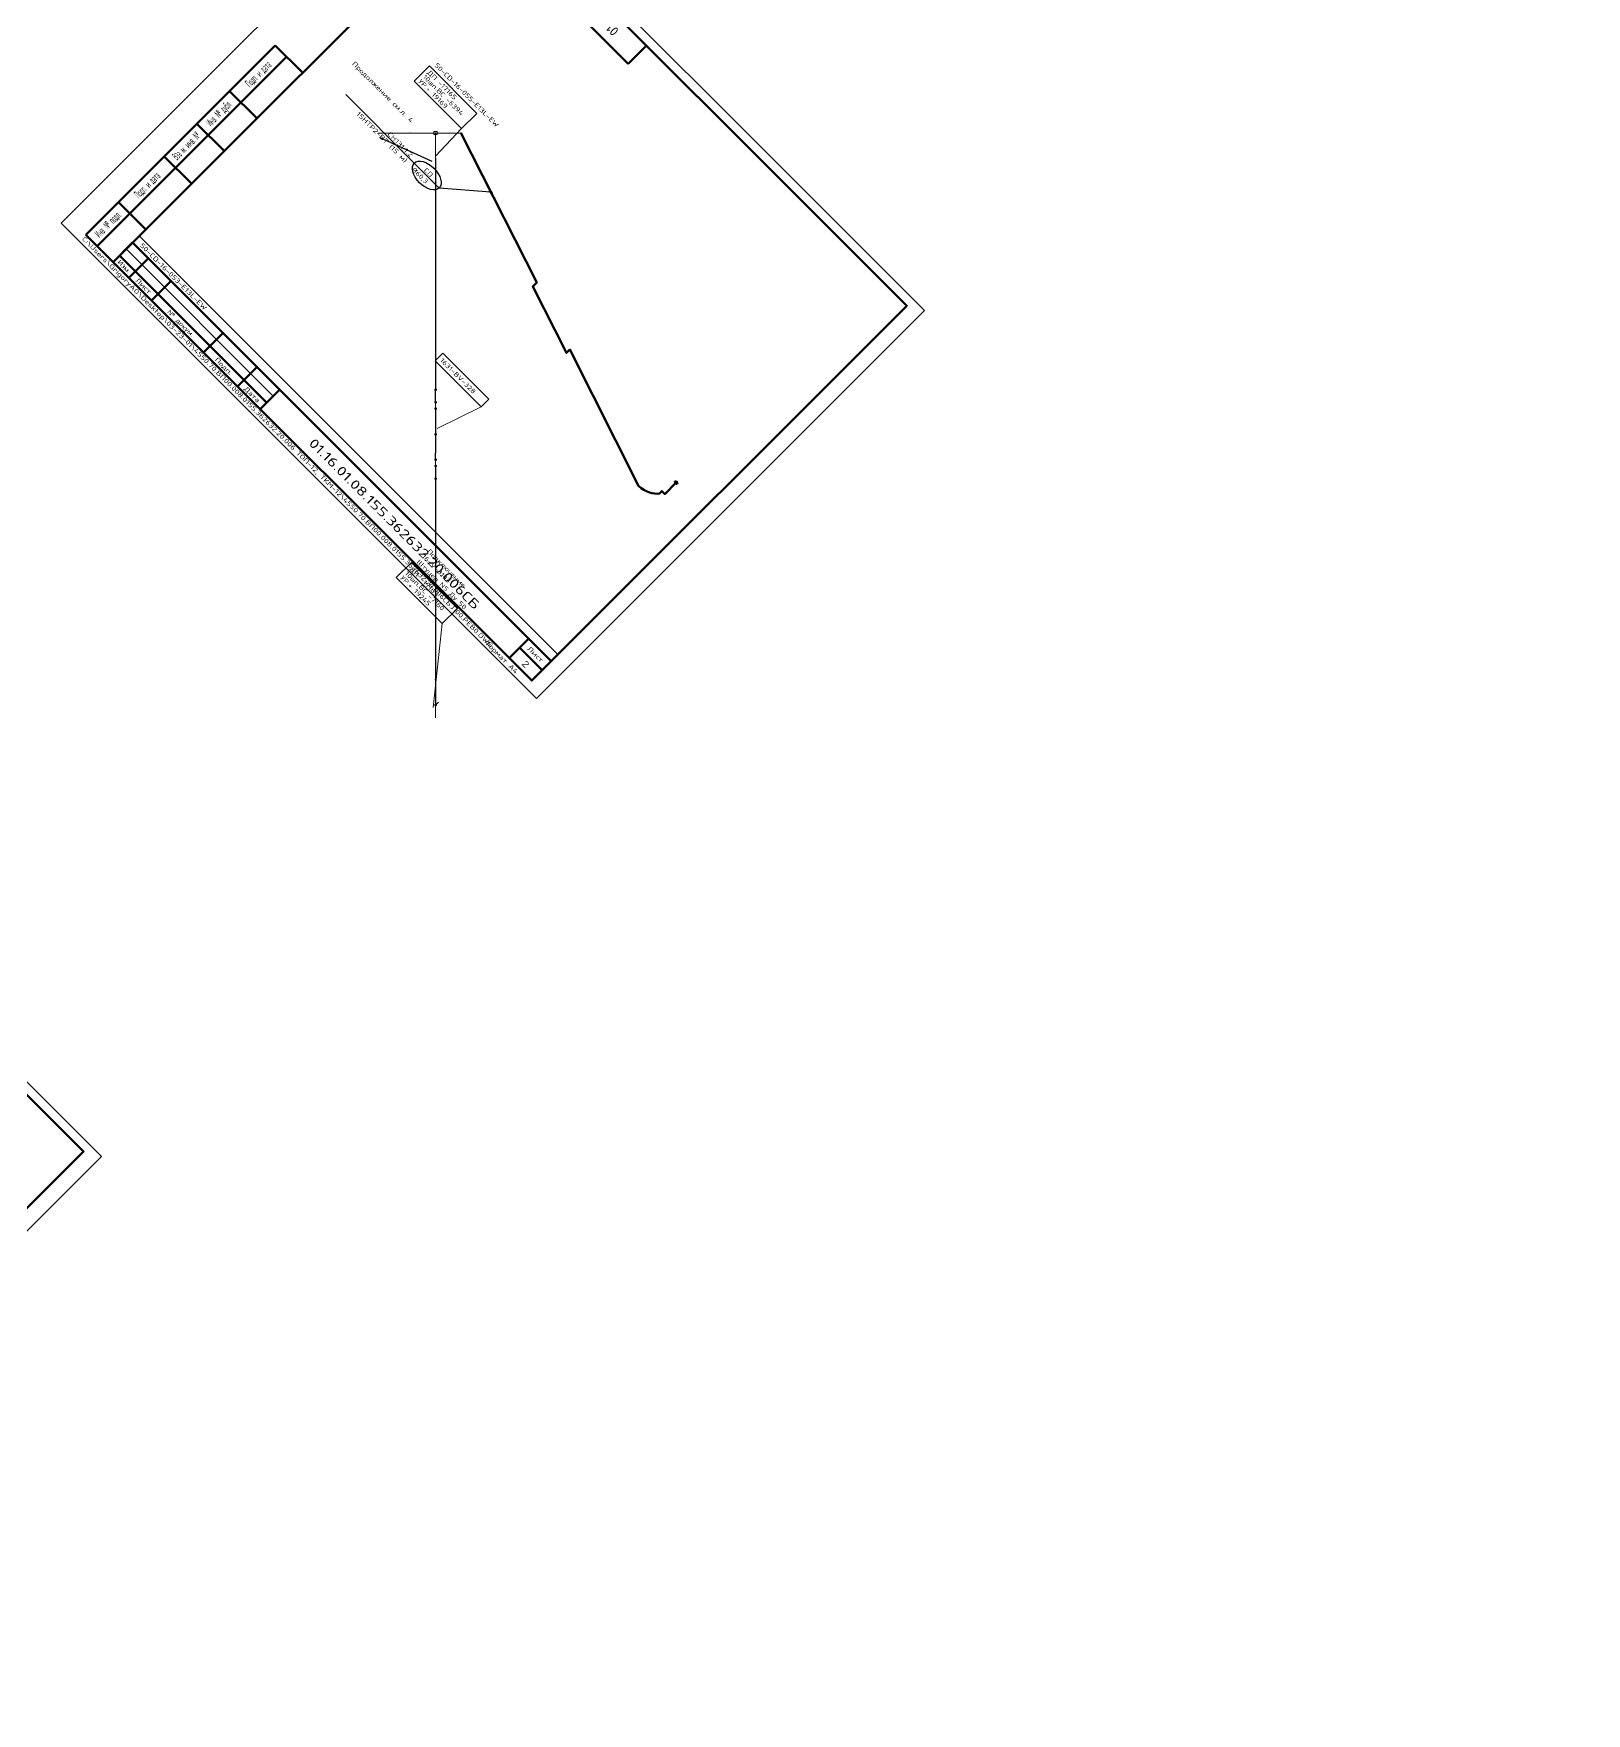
# Model space of a CAD drawing. Header units: millimetres. Extents: x -1501 to 8157, y -8271 to 1386.
# Drawn here: x -335 to 151, y -126 to 399 of the extents above; entities that cross this region are included whole.
import ezdxf
from ezdxf import colors
from ezdxf.entities.mleader import LeaderData, LeaderLine
from ezdxf.enums import TextEntityAlignment as Align
from ezdxf.math import Vec2, Vec3

# ---------------------------------------------------------------- set-up
doc = ezdxf.new("R2010")
doc.units = ezdxf.units.MM
doc.header["$MEASUREMENT"] = 0
doc.linetypes.add('DGN Style 7', pattern=[24.235178957166532, 10.90583053072494, -4.847035791433306, 3.635276843574979, -4.847035791433306])
for name, color, linetype, lineweight in [('--TEXT--', 7, 'Continuous', 25), ('Level 1', 7, 'Continuous', 0), ('Level 1 (Construction)', 7, 'Continuous', 0), ('Level 63 (Construction)', 7, 'Continuous', 0), ('OFORMLENIE', 7, 'Continuous', 25), ('подложка', 253, 'Continuous', 13), ('СН', 1, 'Continuous', 50), ('Трубы (Construction)', 7, 'Continuous', 0)]:
    doc.layers.add(name, color=color, linetype=linetype, lineweight=lineweight)
doc.layers.add('непечат', color=2, linetype='Continuous', plot=False)
doc.layers.add('Построение', color=7, linetype='Continuous')
doc.styles.add('GOST 2.304', font='CS_Gost2304.shx')
doc.styles.add('GOST_2.304', font='CS_Gost2304.shx', dxfattribs={"height": 2.5})
doc.styles.add('GOST_2.304_07', font='CS_Gost2304.shx', dxfattribs={"width": 0.7})
doc.styles.add('GOST_2.304_09', font='CS_Gost2304.shx', dxfattribs={"width": 0.9})
doc.styles.add('Style-CS_Gost2304', font='CS_Gost2304.shx')
doc.styles.add('TNR_30', font='times.ttf', dxfattribs={"height": 3})

# ---------------------------------------------------------------- blocks, each defined once
blk = doc.blocks.new('WW_1')
at = {"layer": 'Level 1', "linetype": 'Continuous', "lineweight": 13}
h = blk.add_hatch(color=7, dxfattribs=at)
edge = h.paths.add_edge_path()
edge.add_arc((0, 0), 1, 0, 360)
at = {"layer": 'Level 1 (Construction)', "color": 1, "linetype": 'DGN Style 7', "lineweight": 70}
blk.add_point((0, 0), dxfattribs=at)
blk = doc.blocks.new('FLNWNF')
at = {"layer": 'Level 1', "color": 7, "linetype": 'Continuous', "lineweight": 13, "flags": 128}
blk.add_lwpolyline([(3, 2.999999999999972), (0, 0.9999999999999716), (0, -1), (3, -3)], dxfattribs=at)
at = {"layer": 'Level 1', "color": 7, "linetype": 'Continuous', "lineweight": 13}
blk.add_3dface([(4, 4), (3, 4), (3, -4.000000000000028), (4, -4.000000000000028)], dxfattribs=at)
at = {"layer": 'Level 1 (Construction)', "color": 1, "linetype": 'DGN Style 7', "lineweight": 70}
for p in [(0, 0), (4, 0)]:
    blk.add_point(p, dxfattribs=at)
at = {"layer": 'Level 63 (Construction)', "color": 6, "linetype": 'Continuous', "lineweight": 70}
blk.add_point((0, 0), dxfattribs=at)
blk = doc.blocks.new('PGKT')
at = {"layer": 'Level 1', "color": 7, "linetype": 'Continuous', "lineweight": 13}
blk.add_3dface([(0, 1.499999999985107), (2, 1.499999999985107), (2, -1.500000000014893), (0, -1.500000000014893)], dxfattribs=at)
at = {"layer": 'Level 1 (Construction)', "color": 1, "linetype": 'DGN Style 7', "lineweight": 70}
for p in [(0, 0), (2, 0)]:
    blk.add_point(p, dxfattribs=at)
blk = doc.blocks.new('OP_HND')
at = {"layer": 'Level 1', "color": 7, "linetype": 'Continuous', "lineweight": 13}
blk.add_line((0, -2.5), (0, 6), dxfattribs=at)
blk.add_point((-0.03700000000003456, -1.574000000000012), dxfattribs=at)
at = {"layer": 'Level 1', "color": 7, "linetype": 'Continuous', "lineweight": 13, "extrusion": (0, 0, -1)}
blk.add_solid([(2, 6.5), (-2, 6.5), (2, 6), (-2, 6)], dxfattribs=at)
at = {"layer": 'Level 63 (Construction)', "color": 6, "linetype": 'Continuous', "lineweight": 70}
blk.add_point((0, 0), dxfattribs=at)
blk = doc.blocks.new('BALFL')
at = {"layer": 'Level 1', "color": 7, "linetype": 'Continuous', "lineweight": 13}
for p, q in [((1, 3.999999999999972), (15, -4)), ((15, 3.999999999999972), (1, -4))]:
    blk.add_line(p, q, dxfattribs=at)
blk.add_circle((7.999999999999943, -2.842170943040401e-14), 2, dxfattribs=at)
for points in [[(0, 3.999999999999972), (1, 3.999999999999972), (1, -4), (0, -4)], [(15, 3.999999999999972), (16, 3.999999999999972), (16, -4), (15, -4)]]:
    blk.add_3dface(points, dxfattribs=at)
at = {"layer": 'Level 1 (Construction)', "color": 1, "linetype": 'DGN Style 7', "lineweight": 70}
for p in [(0, -2.842170943040401e-14), (16, -2.842170943040401e-14)]:
    blk.add_point(p, dxfattribs=at)
blk = doc.blocks.new('FLNWNF_1')
at = {"layer": 'Level 1', "color": 7, "linetype": 'Continuous', "lineweight": 13, "flags": 128}
blk.add_lwpolyline([(2.999999999999943, 2.999999999999972), (0, 0.9999999999999716), (0, -1), (2.999999999999943, -3)], dxfattribs=at)
at = {"layer": 'Level 1', "color": 7, "linetype": 'Continuous', "lineweight": 13}
blk.add_3dface([(4, 4), (2.999999999999943, 4), (2.999999999999943, -4.000000000000028), (4, -4.000000000000028)], dxfattribs=at)
at = {"layer": 'Level 1 (Construction)', "color": 1, "linetype": 'DGN Style 7', "lineweight": 70}
for p in [(0, 0), (4, 0)]:
    blk.add_point(p, dxfattribs=at)
at = {"layer": 'Level 63 (Construction)', "color": 6, "linetype": 'Continuous', "lineweight": 70}
blk.add_point((0, 0), dxfattribs=at)
blk = doc.blocks.new('WW_2')
at = {"layer": 'Level 1', "linetype": 'Continuous', "lineweight": 13}
h = blk.add_hatch(color=7, dxfattribs=at)
edge = h.paths.add_edge_path()
edge.add_arc((0, 0), 1, 0, 360)
at = {"layer": 'Level 1 (Construction)', "color": 1, "linetype": 'DGN Style 7', "lineweight": 70}
blk.add_point((0, 0), dxfattribs=at)
blk = doc.blocks.new('BOLT')
at = {"layer": 'Level 1', "color": 7, "linetype": 'Continuous', "lineweight": 13}
for p, q in [((-0.25, -0.25), (0.25, 0.25)), ((-0.25, 0.25), (0.25, -0.25))]:
    blk.add_line(p, q, dxfattribs=at)
at = {"layer": 'Level 1 (Construction)', "color": 1, "linetype": 'DGN Style 7', "lineweight": 70}
for p in [(0, 0.5), (0, 0)]:
    blk.add_point(p, dxfattribs=at)
blk = doc.blocks.new('TerminatorOpen_0.4')
at = {"color": 0, "linetype": 'ByBlock', "lineweight": -2}
for q in [(-1, 0.2), (-1, 0), (-1, -0.2)]:
    blk.add_line((0, 0), q, dxfattribs=at)
blk = doc.blocks.new('_DotSmall')
at = {"color": 0, "linetype": 'ByBlock', "const_width": 0.5}
blk.add_lwpolyline([(-0.0625, 0, 1), (0.0625, 0, 1)], format="xyb", close=True, dxfattribs=at)
blk = doc.blocks.new('*U13')
at = {"layer": 'СН'}
blk.add_hatch(color=256, dxfattribs=at).paths.add_polyline_path([(0.5, -1.734723475976807e-18, 1), (-0.5, 0, 1)])
blk.add_circle((0, 0), 0.5, dxfattribs=at)
blk = doc.blocks.new('*U23')
at = {"color": 0, "linetype": 'ByBlock', "lineweight": -2}
blk.add_lwpolyline([(210, 297), (5.341192897660566e-15, 297), (0, 0), (210, 0)], close=True, dxfattribs=at)
at = {"color": 0, "linetype": 'ByBlock', "lineweight": 50}
blk.add_lwpolyline([(20.00000000000004, 292), (205, 292), (205, 5), (20, 5)], close=True, dxfattribs=at)
at = {"color": 0, "linetype": 'ByBlock', "lineweight": -2, "style": 'GOST_2.304'}
blk.add_text('Формат А4', height=2.5, dxfattribs=at).set_placement((200, 2.5), align=Align.MIDDLE_RIGHT)
at = {"color": 0, "linetype": 'ByBlock', "lineweight": -2, "insert": (7.999999999999999, 2.5), "char_height": 2.5, "attachment_point": 4, "style": 'GOST_2.304'}
blk.add_mtext('C:\\\\Users\\\\GrigoryAO\\\\Desktop\\\\03-23-01\\\\4550.70.ВП00.008.0155.362632.20.006 ТОП-12, ТКМ-12\\\\4550.70.ВП00.008.0155.362632.20.006СБ.Л00.РЕВ0.DWG', dxfattribs=at)
at = {"color": 0, "linetype": 'ByBlock', "lineweight": -2, "style": 'TNR_30'}
blk.add_attdef('ВЕРХНИЙ_НОМЕР_ЛИСТА', text='', height=3, dxfattribs=at).set_placement((200, 287), align=Align.MIDDLE_CENTER)
blk = doc.blocks.new('ST_Left')
at = {"color": 0, "linetype": 'ByBlock', "lineweight": 50}
for p, q in [((8, 150), (8, 5)), ((20, 150), (8, 150)), ((13, 5), (13, 150)), ((8, 115), (20, 115)), ((8, 90), (20, 90)), ((20, 65), (8, 65)), ((20, 30), (8, 30)), ((8, 5), (20, 5))]:
    blk.add_line(p, q, dxfattribs=at)
at = {"color": 0, "linetype": 'ByBlock', "lineweight": -2, "style": 'GOST_2.304'}
for s, p in [('Подп. и дата', (10.5, 132.5)), ('Инв. № дубл.', (10.5, 102.5)), ('Вза м. инв. №', (10.5, 77.5)), ('Подп. и дата', (10.5, 47.5)), ('Инв. № подл.', (10.5, 17.5))]:
    blk.add_text(s, height=2.5, rotation=90, dxfattribs=at).set_placement(p, align=Align.MIDDLE_CENTER)
at = {"color": 0, "linetype": 'ByBlock', "lineweight": -2, "style": 'GOST_2.304', "flags": 8}
for tag, p in [('ДУБЛ_ДАТА', (16.5, 141.25)), ('НОМЕР_ДУБЛ', (16.5, 102.5)), ('ВЗАМ_ИНВ', (16.5, 77.5)), ('ИНВ_ДАТА', (16.5, 56.25)), ('ИНВ_НОМЕР', (16.5, 17.5))]:
    blk.add_attdef(tag, text='', height=2.5, rotation=90, dxfattribs=at).set_placement(p, align=Align.MIDDLE_CENTER)
blk = doc.blocks.new('ST_2a_dyn')
at = {"color": 0, "linetype": 'ByBlock', "lineweight": 50, "extrusion": (0, 1, 0)}
for p, q in [((-185, 15), (0, 15)), ((-10, 8), (0, 8)), ((-185, 5), (-120, 5)), ((-185, 0), (0, 0))]:
    blk.add_line(p, q, dxfattribs=at)
at = {"color": 0, "linetype": 'ByBlock', "lineweight": 50, "extrusion": (1, 0, 0)}
for p, q in [((-185, 0), (-185, 15)), ((-178, 15), (-178, 0)), ((-168, 15), (-168, 0)), ((-145, 15), (-145, 0)), ((-130, 15), (-130, 0)), ((-120, 0), (-120, 15)), ((-10, 0), (-10, 15))]:
    blk.add_line(p, q, dxfattribs=at)
at = {"color": 0, "linetype": 'ByBlock', "lineweight": 50}
blk.add_line((0, 15), (0, 0), dxfattribs=at)
at = {"color": 0, "linetype": 'ByBlock', "lineweight": -2, "extrusion": (0, 1, 0)}
blk.add_line((-185, 10), (-120, 10), dxfattribs=at)
at = {"color": 0, "linetype": 'ByBlock', "lineweight": -2, "style": 'GOST_2.304'}
for s, p in [('Лист', (-5, 11.5)), ('Лист', (-173, 2.5)), ('Подп.', (-137.5, 2.5)), ('Дата', (-125, 2.5))]:
    blk.add_text(s, height=2.5, dxfattribs=at).set_placement(p, align=Align.MIDDLE_CENTER)
at = {"color": 0, "linetype": 'ByBlock', "lineweight": -2, "width": 0.9}
for s, style, p in [('Изм.', 'GOST_2.304', (-181.5, 2.5)), ('№ докум.', 'GOST_2.304_09', (-156.5, 2.5))]:
    blk.add_text(s, height=2.5, dxfattribs=dict(at, style=style)).set_placement(p, align=Align.MIDDLE_CENTER)
at = {"color": 0, "linetype": 'ByBlock', "lineweight": -2}
for tag, height, style, flags, p in [('ИЗМ_2', 2.5, 'GOST_2.304', 12, (-181.5, 12.5)), ('ЛИСТ_2', 2.5, 'GOST_2.304', 12, (-173, 12.5)), ('N_ДОК_2', 2.5, 'GOST_2.304_09', 12, (-156.5, 12.5)), ('ИЗМ_1', 2.5, 'GOST_2.304', 12, (-181.5, 7.5)), ('ЛИСТ_1', 2.5, 'GOST_2.304', 12, (-173, 7.5)), ('N_ДОК_1', 2.5, 'GOST_2.304_09', 12, (-156.5, 7.5)), ('ШИФР', 5, 'GOST_2.304', 4, (-65, 7.5)), ('LIST', 3.5, 'GOST_2.304', 4, (-5, 4))]:
    blk.add_attdef(tag, text='', height=height, dxfattribs=dict(at, style=style, flags=flags)).set_placement(p, align=Align.MIDDLE_CENTER)
at = {"color": 0, "linetype": 'ByBlock', "lineweight": -2, "style": 'GOST_2.304_07', "width": 0.7, "flags": 12}
for tag, p in [('ДАТА_2', (-125, 12.5)), ('ДАТА_1', (-125, 7.5))]:
    blk.add_attdef(tag, text='', height=2.5, dxfattribs=at).set_placement(p, align=Align.MIDDLE_CENTER)
blk = doc.blocks.new('ST_Top')
at = {"color": 0, "linetype": 'ByBlock', "lineweight": 50}
blk.add_line((70, 0), (70, -14), dxfattribs=at)
at = {"color": 0, "linetype": 'ByBlock', "lineweight": 50, "extrusion": (0, 1, 0)}
blk.add_line((0, -14), (70, -14), dxfattribs=at)
at = {"color": 0, "linetype": 'ByBlock', "lineweight": -2, "style": 'GOST_2.304', "width": 0.7, "flags": 4}
blk.add_attdef('ШИФР', text='', height=5, rotation=180, dxfattribs=at).set_placement((35, -7), align=Align.MIDDLE_CENTER)
blk = doc.blocks.new('*U22')
at = {"color": 0, "linetype": 'ByBlock', "lineweight": -2}
blk.add_lwpolyline([(297, 420), (7.553202077499788e-15, 420), (0, 0), (297, 0)], close=True, dxfattribs=at)
at = {"color": 0, "linetype": 'ByBlock', "lineweight": 50}
blk.add_lwpolyline([(20.00000000000004, 415), (292, 415), (292, 5), (20, 5)], close=True, dxfattribs=at)
at = {"color": 0, "linetype": 'ByBlock', "lineweight": -2, "style": 'GOST_2.304'}
blk.add_text('Формат А3', height=2.5, dxfattribs=at).set_placement((287, 2.5), align=Align.MIDDLE_RIGHT)
at = {"color": 0, "linetype": 'ByBlock', "lineweight": -2, "insert": (7.999999999999999, 2.5), "char_height": 2.5, "attachment_point": 4, "style": 'GOST_2.304'}
blk.add_mtext('C:\\\\Users\\\\GrigoryAO\\\\Desktop\\\\03-23-01\\\\4550.70.ВП00.008.0155.362632.20.006 ТОП-12, ТКМ-12\\\\4550.70.ВП00.008.0155.362632.20.006СБ.Л00.РЕВ0.DWG', dxfattribs=at)
at = {"color": 0, "linetype": 'ByBlock', "lineweight": -2, "style": 'TNR_30'}
blk.add_attdef('ВЕРХНИЙ_НОМЕР_ЛИСТА', text='', height=3, dxfattribs=at).set_placement((287, 410), align=Align.MIDDLE_CENTER)

msp = doc.modelspace()

# ---------------------------------------------------------------- hatches: boundary and pattern name
at = {"layer": 'подложка', "extrusion": (-1, 0, 0)}
h = msp.add_hatch(color=252, dxfattribs=at)
edge = h.paths.add_edge_path()
edge.add_arc((-360.2037201563855, 178.1274657512172), 1, 180, 540)
at = {"layer": 'подложка', "extrusion": (1.17756934401283e-16, 1, 1.177569344012832e-16)}
h = msp.add_hatch(color=252, dxfattribs=at)
edge = h.paths.add_edge_path()
edge.add_arc((-517.0328025558164, 243.2780500297611), 0.9999999999999998, -6.361109362927034e-15, 360)
h = msp.add_hatch(color=252, dxfattribs=at)
edge = h.paths.add_edge_path()
edge.add_arc((-543.9003828749278, 243.2780500297612), 0.9999999999999998, -6.361109362927034e-15, 360)
h = msp.add_hatch(color=252, dxfattribs=at)
edge = h.paths.add_edge_path()
edge.add_arc((-558.2297590451204, 243.2780500297612), 0.9999999999999998, -6.361109362927034e-15, 360)
h = msp.add_hatch(color=252, dxfattribs=at)
edge = h.paths.add_edge_path()
edge.add_arc((-611.9649196833432, 243.2780500297612), 0.9999999999999998, -6.361109362927034e-15, 360)
h = msp.add_hatch(color=252, dxfattribs=at)
edge = h.paths.add_edge_path()
edge.add_arc((-626.2942958535359, 243.2780500297612), 0.9999999999999998, -6.361109362927034e-15, 360)
h = msp.add_hatch(color=252, dxfattribs=at)
edge = h.paths.add_edge_path()
edge.add_arc((-642.906828952962, 243.2780500297611), 0.9999999999999998, -6.361109362927034e-15, 360)
h = msp.add_hatch(color=252, dxfattribs=at)
edge = h.paths.add_edge_path()
edge.add_arc((-657.2362051231545, 243.2780500297612), 0.9999999999999998, -6.361109362927034e-15, 360)
at = {"layer": 'подложка', "extrusion": (-1.962615573354719e-16, -1, 3.925231146709421e-17)}
h = msp.add_hatch(color=252, dxfattribs=at)
edge = h.paths.add_edge_path()
edge.add_arc((931.8558835190729, 328.3371561856682), 0.9971793325282763, -6.361109362927034e-15, 360)
h = msp.add_hatch(color=252, dxfattribs=at)
edge = h.paths.add_edge_path()
edge.add_arc((2719.9460211951, 294.8429716170559), 1, -6.361109362927034e-15, 360)
h = msp.add_hatch(color=252, dxfattribs=at)
edge = h.paths.add_edge_path()
edge.add_arc((3139.87389631201, 313.4999430580981), 1, -6.361109362927034e-15, 360)
h = msp.add_hatch(color=252, dxfattribs=at)
edge = h.paths.add_edge_path()
edge.add_arc((3188.767471600333, 313.4999430580982), 1, -6.361109362927034e-15, 360)
h = msp.add_hatch(color=252, dxfattribs=at)
edge = h.paths.add_edge_path()
edge.add_arc((3123.96803165298, 313.4999430580981), 1, -6.361109362927034e-15, 360)
h = msp.add_hatch(color=252, dxfattribs=at)
edge = h.paths.add_edge_path()
edge.add_arc((7500.364496939875, 251.0328632361514), 1, -6.361109362927034e-15, 360)
at = {"layer": 'подложка', "extrusion": (0.5969586781586517, 0.8022719841619022, 9.714451465470125e-17)}
h = msp.add_hatch(color=252, dxfattribs=at)
edge = h.paths.add_edge_path()
edge.add_arc((-174.2526252632262, -387.6375038763485), 1, -4.770832022195275e-15, 360)
at = {"layer": 'подложка', "extrusion": (1, 3.925231146709418e-17, 1.177569344012832e-16)}
h = msp.add_hatch(color=252, dxfattribs=at)
edge = h.paths.add_edge_path()
edge.add_arc((-2850.739178733296, -221.5937483369373), 0.9999999999999997, -6.361109362927034e-15, 360)
at = {"layer": 'подложка', "extrusion": (-1.962615573354719e-16, -1, 3.925231146709421e-17)}
h = msp.add_hatch(color=252, dxfattribs=at)
edge = h.paths.add_edge_path()
edge.add_arc((2154.070533285561, -194.2601835012348), 1, -6.361109362927034e-15, 360)
h = msp.add_hatch(color=252, dxfattribs=at)
edge = h.paths.add_edge_path()
edge.add_arc((2167.29645175445, -194.2601835012347), 1, -6.361109362927034e-15, 360)
at = {"layer": 'подложка', "extrusion": (1, 3.925231146709418e-17, 1.177569344012832e-16)}
h = msp.add_hatch(color=252, dxfattribs=at)
edge = h.paths.add_edge_path()
edge.add_arc((-2735.232824105005, -221.5937483369373), 0.9999999999999997, -6.361109362927034e-15, 360)
at = {"layer": 'подложка', "extrusion": (-1.962615573354719e-16, -1, 3.925231146709421e-17)}
h = msp.add_hatch(color=252, dxfattribs=at)
edge = h.paths.add_edge_path()
edge.add_arc((2167.29645175445, -307.4569003690775), 1, -6.361109362927034e-15, 360)
at = {"layer": 'подложка', "extrusion": (1, 3.925231146709418e-17, 1.177569344012832e-16)}
h = msp.add_hatch(color=252, dxfattribs=at)
edge = h.paths.add_edge_path()
edge.add_arc((-3420.830870234875, -313.1480873450187), 0.9999999999999997, -6.361109362927034e-15, 360)
h = msp.add_hatch(color=252, dxfattribs=at)
edge = h.paths.add_edge_path()
edge.add_arc((-3369.283105359663, -313.1480873450187), 0.9999999999999997, -6.361109362927034e-15, 360)
h = msp.add_hatch(color=252, dxfattribs=at)
edge = h.paths.add_edge_path()
edge.add_arc((-3307.070285682683, -313.1480873450187), 0.9999999999999997, -6.361109362927034e-15, 360)
at = {"layer": 'подложка', "extrusion": (-1.962615573354719e-16, -1, 3.925231146709421e-17)}
h = msp.add_hatch(color=252, dxfattribs=at)
edge = h.paths.add_edge_path()
edge.add_arc((3421.067352796912, -310.6770340820388), 1, -6.361109362927034e-15, 360)
at = {"layer": 'подложка', "extrusion": (1, 3.925231146709418e-17, 1.177569344012832e-16)}
h = msp.add_hatch(color=252, dxfattribs=at)
edge = h.paths.add_edge_path()
edge.add_arc((-4015.501293405295, -310.677034082039), 0.9999999999999997, -6.361109362927034e-15, 360)
h = msp.add_hatch(color=252, dxfattribs=at)
edge = h.paths.add_edge_path()
edge.add_arc((-3976.740364917965, -310.677034082039), 0.9999999999999997, -6.361109362927034e-15, 360)
h = msp.add_hatch(color=252, dxfattribs=at)
edge = h.paths.add_edge_path()
edge.add_arc((-5057.925721326532, -248.3913314276512), 0.9999999999999997, -6.361109362927034e-15, 360)
h = msp.add_hatch(color=252, dxfattribs=at)
edge = h.paths.add_edge_path()
edge.add_arc((-5068.009071133582, -248.3913314276512), 0.9999999999999997, -6.361109362927034e-15, 360)
h = msp.add_hatch(color=252, dxfattribs=at)
edge = h.paths.add_edge_path()
edge.add_arc((-5178.085639860543, -248.3913314276512), 0.9999999999999997, -6.361109362927034e-15, 360)
at = {"layer": 'Построение', "linetype": 'Continuous', "lineweight": 30, "extrusion": (-1, 0, 0)}
h = msp.add_hatch(color=256, dxfattribs=at)
edge = h.paths.add_edge_path()
edge.add_arc((-197.3517863008379, 178.1274657512172), 1, 180, 540)
at = {"layer": 'Построение', "linetype": 'Continuous', "lineweight": 30, "extrusion": (1, 0, 0)}
h = msp.add_hatch(color=256, dxfattribs=at)
edge = h.paths.add_edge_path()
edge.add_arc((189.4053879206012, 186.0737845075639), 1, -90.00000000000001, 270)
h = msp.add_hatch(color=256, dxfattribs=at)
edge = h.paths.add_edge_path()
edge.add_arc((189.4051069168556, 186.0741451351995), 1, -90.00000000000001, 270)
at = {"layer": 'Построение', "linetype": 'Continuous', "lineweight": 30, "extrusion": (1, 3.925231146709418e-17, 1.177569344012832e-16)}
h = msp.add_hatch(color=256, dxfattribs=at)
edge = h.paths.add_edge_path()
edge.add_arc((-512.6096132777088, 243.2780500297611), 0.9999999999999997, -6.361109362927034e-15, 360)
at = {"layer": 'Построение', "linetype": 'Continuous', "lineweight": 30, "extrusion": (-1.962615573354719e-16, -1, 3.925231146709421e-17)}
h = msp.add_hatch(color=256, dxfattribs=at)
edge = h.paths.add_edge_path()
edge.add_arc((2653.908684267275, 294.8429716170559), 1, -6.361109362927034e-15, 360)
h = msp.add_hatch(color=256, dxfattribs=at)
edge = h.paths.add_edge_path()
edge.add_arc((2641.984333808634, 294.8429716170559), 1, -6.361109362927034e-15, 360)
h = msp.add_hatch(color=256, dxfattribs=at)
edge = h.paths.add_edge_path()
edge.add_arc((3076.957366448416, 313.4999430580981), 1, -6.361109362927034e-15, 360)
h = msp.add_hatch(color=256, dxfattribs=at)
edge = h.paths.add_edge_path()
edge.add_arc((4616.5600048712, 293.4004391070085), 1.991991714761241, -6.361109362927034e-15, 360)
at = {"layer": 'Построение', "linetype": 'Continuous', "lineweight": 30, "extrusion": (0.5970687171617727, 0.8021900940467882, -2.775557561562891e-17)}
h = msp.add_hatch(color=256, dxfattribs=at)
edge = h.paths.add_edge_path()
edge.add_arc((-1465.952166195952, -341.5525874223886), 0.8628124880669488, -3.180554681463517e-15, 360)

# ---------------------------------------------------------------- linework, layer by layer
at = {"layer": '--TEXT--', "extrusion": (-0.577350269189626, -0.5773502691896257, 0.5773502691896257)}
msp.add_line((-210.0475318699138, 359.2508046458482, 176.1362718406276), (-226.3134291010837, 366.6229126497392, 167.2424826133487), dxfattribs=at)
at = {"layer": '--TEXT--', "extrusion": (-0.5773502691896257, -0.577350269189627, 0.5773502691896247)}
msp.add_circle((-400.6784373699031, 175.2812638110694), 5.507499999999999, dxfattribs=at)
at = {"layer": 'OFORMLENIE', "extrusion": (-0.5773502691896257, -0.577350269189627, 0.5773502691896247)}
for q in [(-303.6588115013742, 333.9800693852676, 30.32125788389726), (-170.7666187074728, 205.1703594960049, 34.40374078853574)]:
    msp.add_line((-301.6175700490548, 336.021310837587, 34.40374078853574), q, dxfattribs=at)
at = {"layer": 'непечат', "color": 3, "extrusion": (-0.5773502691896257, -0.577350269189627, 0.5773502691896247)}
msp.add_lwpolyline([(-1387.860572982084, 992.3376739593291), (10962.33084772433, 992.3376739593293), (10962.33084772433, -1271.917824510318), (-1387.860572982084, -1271.917824510318)], close=True, dxfattribs=at)
at = {"layer": 'подложка', "color": 252}
for p, q in [((-216.9559328538437, 368.1503995403678, 178.1274657512172), (-226.8892820838216, 368.1503995403678, 178.1274657512172)), ((-216.9559328538437, 368.1503995403678, 180.9558928759634), (-209.0092534698613, 368.1503995403678, 180.9558928759634)), ((-216.9559328538437, 368.1503995403678, 175.299038626471), (-209.0092534698614, 368.1503995403678, 175.299038626471)), ((-216.9559328538436, 368.1503995403678, 178.1274657512172), (-209.0092534698613, 368.1503995403678, 178.1274657512172)), ((-201.0625740858791, 368.1503995403678, 180.9558928759634), (-209.0092534698613, 368.1503995403678, 180.9558928759634)), ((-209.0092534698614, 360.2037201563855, 175.299038626471), (-209.0092534698614, 368.1503995403677, 175.299038626471)), ((-209.0092534698613, 368.1503995403678, 178.1274657512172), (-209.0092534698613, 360.2037201563855, 178.1274657512172)), ((-201.062574085879, 368.1503995403678, 178.1274657512172), (-209.0092534698613, 368.1503995403678, 178.1274657512172)), ((-201.0625740858791, 368.1503995403678, 175.299038626471), (-203.352399220369, 368.1503995403678, 175.299038626471)), ((-209.0092534698614, 360.2037201563855, 180.9558928759634), (-209.0092534698614, 362.4935452908754, 180.9558928759634)), ((-209.0092534698614, 360.2037201563855, 180.9558928759634), (-209.0092534698614, 287.9605766385275, 180.9558928759634)), ((-209.0092534698614, 360.2037201563855, 175.299038626471), (-209.0092534698614, 287.9605766385275, 175.299038626471)), ((-209.0092534698614, 260.1471987945895, 180.9558928759634), (-209.0092534698614, 197.3517863008379, 180.9558928759634)), ((-209.0092534698614, 260.1471987945895, 175.299038626471), (-209.0092534698614, 197.3517863008379, 175.299038626471))]:
    msp.add_line(p, q, dxfattribs=at)
at = {"layer": 'подложка', "color": 252, "extrusion": (-0.577350269189626, -0.5773502691896257, 0.5773502691896257)}
for p, q in [((-208.9791308590019, 360.8952842617896, 178.8491524674811), (-200.8737011316808, 369.5679418128976, 195.6272397459101)), ((-208.9791308590018, 360.8952842617898, 178.8491524674811), (-200.8737011316808, 369.5679418128977, 195.6272397459101)), ((-208.5131111110334, 275.8145705872227, 180.3842909807096), (-194.7561333620472, 282.5574776187422, 200.884175761215)), ((-209.7719465803038, 188.6426948101587, 188.5217379786702), (-206.9240808196059, 214.865237292522, 213.6188065297402))]:
    msp.add_line(p, q, dxfattribs=at)
at = {"layer": 'подложка', "color": 252, "extrusion": (-1, 0, 0)}
for p, q in [((-209.0092534698614, 360.2037201563855, 178.1274657512172), (-209.0092534698614, 360.2037201563855, 154.8774657512172)), ((-209.0092534698613, 360.2037201563855, 178.1274657512172), (-209.0092534698613, 360.2037201563855, 161.8774657512172)), ((-209.0092534698614, 357.7037201563855, 156.1274657512172), (-209.0092534698614, 191.9051069168556, 156.1274657512172)), ((-209.0092534698613, 357.7037201563855, 163.1274657512172), (-209.0092534698613, 286.4872369465364, 163.1274657512172)), ((-209.0092534698613, 283.9872369465364, 178.1274657512172), (-209.0092534698613, 283.9872369465364, 161.8774657512172)), ((-209.0092534698613, 282.0005671005408, 178.1274657512172), (-209.0092534698613, 282.0005671005408, 161.8774657512172)), ((-209.0092534698613, 279.5005671005408, 163.1274657512172), (-209.0092534698613, 268.6072083325762, 163.1274657512172)), ((-209.0092534698613, 266.1072083325762, 178.1274657512172), (-209.0092534698613, 266.1072083325762, 161.8774657512172)), ((-209.0092534698614, 264.1205384865806, 178.1274657512172), (-209.0092534698614, 264.1205384865806, 161.8774657512172)), ((-209.0092534698614, 261.6205384865806, 163.1274657512172), (-209.0092534698614, 191.9051069168556, 163.1274657512172)), ((-209.0092534698613, 189.4053879206012, 186.0737845075638), (-209.0092534698613, 205.6553879206012, 186.0737845075638)), ((-209.0092534698613, 189.4051069168556, 178.1274657512172), (-209.0092534698613, 205.6551069168556, 178.1274657512172)), ((-209.0092534698613, 204.4053879206012, 186.0737845075638), (-209.0092534698613, 204.9053879206012, 183.5737845075638)), ((-209.0092534698613, 204.4051069168556, 178.1274657512172), (-209.0092534698613, 204.9051069168556, 180.6274657512172)), ((-209.0092534698613, 204.4053879206012, 186.0737845075638), (-209.0092534698613, 204.4053879206012, 183.5737845075638)), ((-209.0092534698613, 204.4053879206012, 186.0737845075638), (-209.0092534698613, 203.9053879206012, 183.5737845075638)), ((-209.0092534698613, 204.4051069168556, 180.6274657512172), (-209.0092534698613, 204.4051069168555, 193.4147018083131)), ((-209.0092534698613, 204.4051069168556, 178.1274657512172), (-209.0092534698613, 204.4051069168556, 180.6274657512172)), ((-209.0092534698613, 204.4051069168556, 178.1274657512172), (-209.0092534698613, 203.9051069168556, 180.6274657512172)), ((-209.0092534698614, 197.3520675575355, 180.9555330962236), (-209.0092534698614, 194.4436104068097, 181.0361894040288)), ((-209.0092534698614, 197.3520678371061, 175.2986787069459), (-209.0092534698614, 195.5249537641272, 175.7117061601745)), ((-209.0092534698614, 195.5249537641272, 175.7117061601745), (-209.0092534698614, 193.8372402049406, 176.4168753873276)), ((-209.0092534698614, 194.4436104068097, 181.0361894040288), (-209.0092534698614, 192.3144717317192, 183.165327576458)), ((-209.0092534698614, 193.8372402049406, 176.4168753873276), (-209.0092534698614, 192.3138457210493, 177.3473282014286)), ((-209.0092534698614, 192.3144717317192, 183.165327576458), (-209.0092534698614, 192.2338149068918, 186.0737847844751)), ((-209.0092534698614, 192.3138457210493, 177.3473282014286), (-209.0092534698614, 190.9487369872183, 178.4425922754165)), ((-209.0092534698614, 189.4051069168556, 163.1274657512172), (-209.0092534698614, 191.9051069168556, 163.1274657512172)), ((-209.0092534698614, 189.4051069168556, 163.1274657512172), (-209.0092534698614, 191.9051069168556, 163.6274657512172)), ((-209.0092534698614, 189.4051069168556, 163.1274657512172), (-209.0092534698614, 191.9051069168556, 162.6274657512172)), ((-209.0092534698614, 190.9487369872183, 178.4425922754165), (-209.0092534698614, 189.720875276701, 179.6704538765817)), ((-209.0092534698614, 189.720875276701, 179.6704538765817), (-209.0092534698614, 188.6256110825115, 181.0355624855861)), ((-209.0092534698614, 189.4051069168556, 178.1274657512172), (-209.0092534698614, 189.4051069168556, 154.8774657512172)), ((-209.0092534698614, 189.4051069168556, 178.1274657512172), (-209.0092534698614, 189.4051069168556, 161.8774657512172)), ((-209.0092534698614, 188.6256110825115, 181.0355624855861), (-209.0092534698614, 187.6951581062269, 182.5589568294902)), ((-209.0092534698614, 187.6951581062269, 182.5589568294902), (-209.0092534698614, 186.9899886601339, 184.2466702558625)), ((-209.0092534698614, 186.9899886601339, 184.2466702558625), (-209.0092534698614, 186.5769609343106, 186.0737842306526))]:
    msp.add_line(p, q, dxfattribs=at)
at = {"layer": 'подложка', "color": 252, "extrusion": (-0.5773502691896257, -0.577350269189627, 0.5773502691896247)}
msp.add_line((-209.0092534698613, 189.4053879205865, 196.0075297910926), (-208.1238321811755, 190.2908092092723, 197.7783723684641), dxfattribs=at)
at = {"layer": 'подложка', "color": 252, "flags": 128}
for elevation in [175.299038626471, 180.9558928759634]:
    msp.add_lwpolyline([(-216.9559328538437, 368.1503995403678), (-226.8892820838216, 368.1503995403678)], dxfattribs=dict(at, elevation=elevation))
at = {"layer": 'подложка', "color": 252}
for p in [(-216.9559328538436, 368.1503995403678, 178.1274657512172), (-209.0092534698613, 368.1503995403678, 178.1274657512172), (-201.062574085879, 368.1503995403678, 178.1274657512172), (-201.062574085879, 368.1503995403678, 178.1274657512172), (-201.062574085879, 368.1503995403678, 178.1274657512172), (-209.0092534698613, 360.2037201563855, 178.1274657512172)]:
    msp.add_point(p, dxfattribs=at)
at = {"layer": 'подложка', "color": 252, "extrusion": (-0.577350269189626, -0.5773502691896257, 0.5773502691896257)}
for p in [(-209.0092534698616, 360.2037201563855, 178.1274657512173), (-209.0092534698615, 360.2037201563857, 178.1274657512173), (-209.0092534698615, 274.0538877165586, 178.1274657512173), (-209.0092534698614, 274.0538877165585, 178.1274657512172), (-209.0092534698614, 189.4051069168557, 178.1274657512172)]:
    msp.add_point(p, dxfattribs=at)
at = {"layer": 'подложка', "color": 252, "extrusion": (-1, 0, 0)}
msp.add_point((-209.0092534698614, 360.2037201563855, 178.1274657512172), dxfattribs=at)
at = {"layer": 'подложка', "color": 252, "extrusion": (1, 0, 0)}
for p in [(-209.0092534698613, 189.4053879206012, 186.0737845075639), (-209.0092534698614, 189.4051069168556, 186.0741451351995)]:
    msp.add_point(p, dxfattribs=at)
at = {"layer": 'подложка', "color": 252}
for points in [[(-210.9505587056175, 389.1161597255961, 205.0986000846718), (-196.1357355052541, 374.3013365252327, 205.0986000846718), (-200.8714156746348, 369.5656563558519, 195.6272397459101), (-215.6862388749983, 384.3804795562153, 195.6272397459101)], [(-209.5059209313603, 367.6537320788689, 178.1274657512172), (-208.5125860083624, 367.6537320788689, 178.1274657512172), (-208.5125860083624, 368.6470670018666, 178.1274657512172), (-209.5059209313603, 368.6470670018666, 178.1274657512172)], [(-206.7223264433537, 299.4226501856149, 205.7831552467813), (-192.3114882720083, 285.0118120142694, 205.7831552467814), (-194.7609780147914, 282.5623222714863, 200.884175761215), (-209.1718161861368, 296.9731604428317, 200.884175761215)], [(-216.5577822137713, 233.9702990254491, 223.0901668685017), (-202.188400650225, 219.6009174619028, 223.0901668685018), (-206.9240808196059, 214.865237292522, 213.6188065297401), (-221.2934623831521, 229.2346188560683, 213.6188065297401)]]:
    msp.add_3dface(points, dxfattribs=at)
at = {"layer": 'Построение', "linetype": 'Continuous', "lineweight": 30}
for p, q in [((-209.0092534698614, 360.2037201563855, 178.1274657512172), (-209.0092534698614, 287.9605766385275, 178.1274657512172)), ((-209.0092534698614, 260.1471987945895, 178.1274657512172), (-209.0092534698614, 197.3517863008379, 178.1274657512172))]:
    msp.add_line(p, q, dxfattribs=at)
at = {"layer": 'Построение', "linetype": 'Continuous', "lineweight": 30, "flags": 128}
for points, elevation in [([(-209.0092534698614, 285.9872369465364), (-209.0092534698614, 287.9605766385275)], 174.1274657512172), ([(-209.0092534698614, 285.9872369465364), (-209.0092534698614, 287.9605766385275)], 182.1274657512172), ([(-209.0092534698614, 283.9872369465364), (-209.0092534698614, 285.9872369465364), (-209.0092534698614, 285.9872369465364)], 174.1274657512172), ([(-209.0092534698614, 283.9872369465364), (-209.0092534698614, 285.9872369465364), (-209.0092534698614, 285.9872369465364)], 182.1274657512172), ([(-209.0092534698614, 282.0005671005408), (-209.0092534698614, 280.0005671005408), (-209.0092534698614, 280.0005671005408)], 174.1274657512172), ([(-209.0092534698614, 282.0005671005408), (-209.0092534698614, 280.0005671005408), (-209.0092534698614, 280.0005671005408)], 182.1274657512172), ([(-209.0092534698614, 280.0005671005408), (-209.0092534698614, 268.1072083325762)], 174.1274657512172), ([(-209.0092534698614, 280.0005671005408), (-209.0092534698614, 268.1072083325762)], 182.1274657512172), ([(-209.0092534698614, 266.1072083325762), (-209.0092534698614, 268.1072083325762), (-209.0092534698614, 268.1072083325762)], 174.1274657512172), ([(-209.0092534698614, 266.1072083325762), (-209.0092534698614, 268.1072083325762), (-209.0092534698614, 268.1072083325762)], 182.1274657512172), ([(-209.0092534698614, 264.1205384865806), (-209.0092534698614, 262.1205384865806), (-209.0092534698614, 262.1205384865806)], 174.1274657512172), ([(-209.0092534698614, 264.1205384865806), (-209.0092534698614, 262.1205384865806), (-209.0092534698614, 262.1205384865806)], 182.1274657512172), ([(-209.0092534698614, 262.1205384865806), (-209.0092534698614, 260.1471987945895)], 174.1274657512172), ([(-209.0092534698614, 262.1205384865806), (-209.0092534698614, 260.1471987945895)], 182.1274657512172)]:
    msp.add_lwpolyline(points, dxfattribs=dict(at, elevation=elevation))
at = {"layer": 'Построение', "linetype": 'Continuous', "lineweight": 30, "extrusion": (-1, 0, 0)}
msp.add_arc((-197.3520673045834, 186.073785285567, 209.0092534698614), 7.946679383982301, 269.9999971683517, 359.9999943905751, dxfattribs=at)
msp.add_point((-209.0092534698614, 197.3517863008379, 178.1274657512172), dxfattribs=at)
msp.add_point((-209.0092534698614, 197.3517863008379, 178.1274657512172), dxfattribs=at)
at = {"layer": 'Построение', "linetype": 'DGN Style 7', "lineweight": 70, "extrusion": (-1, 0, 0)}
msp.add_point((-209.0092534698614, 189.4051069168555, 178.1274657512172), dxfattribs=at)
at = {"layer": 'СН', "extrusion": (-0.5773502691896257, -0.577350269189627, 0.5773502691896247)}
msp.add_lwpolyline([(-402.6058278783057, 204.6924820076169), (-352.7398322140216, 176.3859154332335), (-352.7398322140216, 173.3531135050786), (-330.5959697807884, 160.835871328691), (-330.5959697807884, 163.453193150895), (-285.3402681357911, 137.4550061760106, 0.2680478764758563), (-279.0139649914418, 142.7151322621716), (-279.0139649914418, 144.451245562051), (-277.7387525366029, 144.451245562051), (-277.7387525366029, 153.319510116105)], format="xyb", dxfattribs=at)
at = {"layer": 'Трубы (Construction)', "color": 1, "linetype": 'DGN Style 7', "lineweight": 70, "extrusion": (-1, 0, 0)}
msp.add_point((-209.0092534698614, 189.4051069168556, 186.0741451351995), dxfattribs=at)

# ---------------------------------------------------------------- block references
at = {"layer": 'OFORMLENIE', "extrusion": (-0.5773502691896258, -0.5773502691896268, 0.5773502691896247)}
for name, p in [('*U23', (-470.8787766231445, 17.13580508744562)), ('ST_Left', (-470.8787766231445, 17.13580508744562)), ('*U22', (-552.8043187357401, -744.5730645495565))]:
    msp.add_blockref(name, p, dxfattribs=at)
ref = msp.add_blockref('ST_Top', (-450.8787766231434, 309.1358050874468), dxfattribs=at)
ref.add_attrib('ШИФР', '01.16.01.08.155.362632.20.006СБ', dxfattribs={"layer": '0', "color": 0, "linetype": 'ByBlock', "lineweight": -2, "extrusion": (-0.5773502691896257, -0.577350269189627, 0.5773502691896247), "height": 4.999999999999998, "rotation": 180, "style": 'GOST_2.304', "width": 0.7}).set_placement((-415.8787766231424, 302.1358050874456), align=Align.MIDDLE_CENTER)
ref = msp.add_blockref('ST_2a_dyn', (-265.8787766231446, 22.1358050874449), dxfattribs=at)
ref.add_attrib('LIST', '2', dxfattribs={"layer": '0', "color": 0, "linetype": 'ByBlock', "lineweight": -2, "extrusion": (-0.5773502691896258, -0.5773502691896268, 0.5773502691896247), "height": 3.5, "style": 'GOST_2.304'}).set_placement((-270.8787766231446, 26.1358050874449), align=Align.MIDDLE_CENTER)
ref.add_attrib('ШИФР', '01.16.01.08.155.362632.20.006СБ', dxfattribs={"layer": '0', "color": 0, "linetype": 'ByBlock', "lineweight": -2, "extrusion": (-0.5773502691896258, -0.5773502691896267, 0.5773502691896247), "height": 4.999999999999998, "style": 'GOST_2.304'}).set_placement((-330.8787766231446, 29.63580508744488), align=Align.MIDDLE_CENTER)
at = {"layer": 'подложка', "color": 252, "extrusion": (-1, 0, 0), "xscale": 2.5, "yscale": 2.5, "zscale": 2.5, "rotation": 180}
for p in [(-360.2037201563855, 156.1274657512172, 209.0092534698614), (-360.2037201563855, 163.1274657512172, 209.0092534698613), (-282.0005671005408, 163.1274657512172, 209.0092534698613), (-264.1205384865806, 163.1274657512172, 209.0092534698614)]:
    msp.add_blockref('TerminatorOpen_0.4', p, dxfattribs=at)
at = {"layer": 'подложка', "color": 252, "extrusion": (-1, 0, 0), "xscale": 2.5, "yscale": 2.5, "zscale": 2.5}
for p in [(-283.9872369465364, 163.1274657512172, 209.0092534698613), (-266.1072083325762, 163.1274657512172, 209.0092534698613), (-189.4051069168556, 156.1274657512172, 209.0092534698614)]:
    msp.add_blockref('TerminatorOpen_0.4', p, dxfattribs=at)
at = {"layer": 'Построение', "linetype": 'Continuous', "lineweight": 30, "extrusion": (1, 0, 0), "rotation": 180}
msp.add_blockref('WW_2', (287.9605766385275, 178.1274657512172, -209.0092534698614), dxfattribs=at)
at = {"layer": 'Построение', "linetype": 'Continuous', "lineweight": 30, "extrusion": (-1, 0, 0), "xscale": 0.9933349229977891, "yscale": 0.9933349229977891, "zscale": 0.9933349229977891}
msp.add_blockref('FLNWNF_1', (-287.9605766385275, 178.1274657512172, 209.0092534698614), dxfattribs=at)
at = {"layer": 'Построение', "linetype": 'Continuous', "lineweight": 30, "extrusion": (-1, 0, 0), "rotation": 180}
for p, xscale, yscale, zscale in [((-282.0005671005408, 178.1274657512172, 209.0092534698614), 0.9933349229978035, 0.9933349229978035, 0.9933349229978035), ((-264.1205384865806, 178.1274657512172, 209.0092534698614), 0.9933349229977749, 0.9933349229977749, 0.9933349229977749)]:
    msp.add_blockref('PGKT', p, dxfattribs=dict(at, xscale=xscale, yscale=yscale, zscale=zscale))
for name, p in [('BOLT', (-282.0005671005408, 178.1274657512172, 209.0092534698614)), ('BOLT', (-264.1205384865806, 178.1274657512172, 209.0092534698614)), ('WW_1', (-260.1471987945895, 178.1274657512172, 209.0092534698614))]:
    msp.add_blockref(name, p, dxfattribs=at)
at = {"layer": 'Построение', "linetype": 'Continuous', "lineweight": 30, "extrusion": (1, 0, 0)}
for name, p, xscale, yscale, zscale in [('BALFL', (266.1072083325762, 178.1274657512172, -209.0092534698614), 0.9933349229977857, 0.9933349229977857, 0.9933349229977857), ('FLNWNF', (260.1471987945895, 178.1274657512172, -209.0092534698614), 0.9933349229977891, 0.9933349229977891, 0.9933349229977891)]:
    msp.add_blockref(name, p, dxfattribs=dict(at, xscale=xscale, yscale=yscale, zscale=zscale))
msp.add_blockref('OP_HND', (274.0538877165584, 178.1274657512172, -209.0092534698614), dxfattribs=at)
at = {"layer": 'Построение', "linetype": 'Continuous', "lineweight": 30, "extrusion": (-1, 5.551115123125781e-17, -5.551115123125781e-17), "xscale": 0.993400931922928, "yscale": 0.993400931922928, "zscale": 0.993400931922928, "rotation": 89.99999999999997}
msp.add_blockref('FLNWNF', (-189.4053879206013, 186.0737845075638, 209.0092534698614), dxfattribs=at)
at = {"layer": 'Построение', "linetype": 'Continuous', "lineweight": 30, "extrusion": (1, -5.551115123125781e-17, 5.551115123125781e-17)}
for name, p, xscale, yscale, zscale, rotation in [('FLNWNF_1', (189.4053879205865, 196.0075297910926, -209.0092534698613), 0.993400931922928, 0.993400931922928, 0.993400931922928, 270), ('PGKT', (189.4053879205864, 190.047124199555, -209.0092534698614), 0.9934009319229349, 0.9934009319229349, 0.9934009319229349, 90.00000000000001)]:
    msp.add_blockref(name, p, dxfattribs=dict(at, xscale=xscale, yscale=yscale, zscale=zscale, rotation=rotation))
at = {"layer": 'СН', "extrusion": (-0.5773502691896258, -0.5773502691896268, 0.5773502691896247)}
msp.add_blockref('*U13', (-277.7190022507566, 153.1755857431213), dxfattribs=at)

# ---------------------------------------------------------------- texts
at = {"layer": '--TEXT--', "extrusion": (-0.5773502691896257, -0.577350269189627, 0.5773502691896247), "style": 'GOST 2.304', "width": 0.9}
msp.add_text('%%C60,3', height=2.499999999999999, rotation=359.9999994645677, dxfattribs=at).set_placement((-405.2897203458897, 171.4738431369969))
at = {"layer": '--TEXT--', "extrusion": (-0.5773502691896257, -0.577350269189627, 0.5773502691896247), "style": 'GOST 2.304'}
msp.add_text('CD', height=2.499999999999999, rotation=359.9999994645677, dxfattribs=at).set_placement((-402.5393425286607, 175.8512171940798))
at = {"layer": '--TEXT--', "extrusion": (-0.5773502691896258, -0.5773502691896268, 0.5773502691896247), "insert": (-234.221209945723, 390.7037189901213, 156.4825090443995), "char_height": 2.499999999999999, "width": 44.92684063045904, "attachment_point": 1, "text_direction": (0.7071067811865481, -0.7071067811865469, 0), "style": 'GOST 2.304'}
msp.add_mtext('Продолжение см.л. 4', dxfattribs=at)
at = {"layer": 'OFORMLENIE', "extrusion": (-0.5773502691896257, -0.577350269189627, 0.5773502691896247), "style": 'GOST 2.304'}
msp.add_text('50-CD-16-053-E13L-EW', height=2.499999999999999, rotation=359.9999999999999, dxfattribs=at).set_placement((-448.6050776757714, 39.654569698459), align=Align.MIDDLE_LEFT)
at = {"layer": 'подложка', "color": 252, "extrusion": (-0.577350269189626, -0.5773502691896257, 0.5773502691896257), "style": 'Style-CS_Gost2304', "width": 0.8750000000000429}
for s, p in [('50-CD-16-055-E13L-EW', (-423.3112457670699, 243.3981077580706, 15.54977426008482)), ('УР.+ 19169', (-423.3112457670701, 230.9981077580707, 15.54977426008463)), ('10шп.ВС -6394', (-423.3112457670699, 234.3981077580708, 15.54977426008465)), ('ДП -17165', (-423.31124576707, 237.7981077580707, 15.54977426008459)), ('1631-BV-328', (-356.8985452378506, 202.8659913647414, 65.28840320985992)), ('16-V-3103', (-317.5719613592167, 196.4609887077685, 118.7480466265972)), ('Подключение', (-317.5719613592167, 200.4609887077686, 118.7480466265972)), ('10шп.ВС -7160', (-317.5714613592168, 183.4609887077685, 118.7480466265972)), ('ДП -17165', (-317.5714613592168, 186.8609887077685, 118.7480466265973)), ('Штуцер N5 Ду 50', (-317.5719613592167, 192.4609887077686, 118.7480466265973)), ('УР.+ 19245', (-317.5714613592168, 180.0609887077686, 118.7480466265971))]:
    msp.add_text(s, height=2.5, rotation=359.9999999999999, dxfattribs=at).set_placement(p, align=Align.MIDDLE_LEFT)
at = {"layer": 'подложка', "color": 252, "extrusion": (-1, 0, 0), "style": 'GOST_2.304'}
msp.add_text('76', height=2.5, rotation=90.00000000000001, dxfattribs=at).set_placement((-205.7807791800677, 187.629365817936, 209.0092534698614))
at = {"layer": 'подложка', "color": 252, "extrusion": (-1, 0, 0), "char_height": 2.5, "attachment_point": 5, "text_direction": (0, -1, 0), "style": 'GOST_2.304'}
for s, insert in [('\\A1;202', (-209.0092534698613, 321.2204785514609, 166.2524657512172)), ('\\A1;766', (-209.0092534698614, 273.9294135366205, 159.2524657512172)), ('\\A1;372', (-209.0092534698613, 273.1788877165585, 166.2524657512172)), ('\\A1;186', (-209.0092534698614, 225.8878227017181, 166.2524657512172))]:
    msp.add_mtext(s, dxfattribs=dict(at, insert=insert))

# ---------------------------------------------------------------- leaders
at = {"layer": '--TEXT--'}
ml = msp.add_multileader_mtext('Standard', dxfattribs=at)
ml.set_content('СН131.1.2\\P15НТР2-ВТ (15 м)', color=7, style='GOST 2.304')
ml.set_leader_properties()
ml.set_arrow_properties(name='DOTSMALL')
ml.build(insert=Vec2(0, 0))
ml.multileader.update_dxf_attribs({"text_left_attachment_type": 6, "text_right_attachment_type": 6, "dogleg_length": 11.20111056364916, "arrow_head_size": 2.5})
ctx = ml.context
ctx.base_point, ctx.char_height, ctx.arrow_head_size, ctx.plane_origin, ctx.plane_x_axis, ctx.plane_y_axis = Vec3(-237.499739786603, 380.5924192849705, 143.0926794983672), 2.5, 2.5, Vec3(-108.1243823894567, 308.9451244172466, 200.820742027791), Vec3(0.7071067811865482, -0.7071067811865468, 9.064933036736799e-17), Vec3(0.4082482904638617, 0.4082482904638627, 0.8164965809277269)
ctx.left_attachment, ctx.right_attachment, ctx.text_align_type = 6, 6, 2
notes = []
notes.append((ctx, [(0, (1, 1, 0), (-207.833737115016, 350.9264166133836, 143.0926794983672), (-0.7071067811865482, 0.7071067811865469, -9.0649330367368e-17), 11.20111056364916, [(0, [(-191.7301242616049, 349.6911037861634, 157.9609795245593)], 0, [])])]))
ctx.mtext.insert, ctx.mtext.text_direction, ctx.mtext.rotation, ctx.mtext.defined_height, ctx.mtext.alignment, ctx.mtext.flow_direction, ctx.mtext.extrusion = Vec3(-215.9435870423742, 361.4857562835249, 145.5421692411504), Vec3(0.7071067811865482, -0.7071067811865468, 9.064933036736799e-17), 1.295260195396018e-16, 0.03090856179278711, 3, 5, Vec3(-0.5773502691896258, -0.5773502691896268, 0.5773502691896247)
for ctx, leaders in notes:
    for number, flags, end, landing, length, lines in leaders:
        leader = LeaderData()
        leader.index, (leader.has_last_leader_line, leader.has_dogleg_vector, leader.attachment_direction) = number, flags
        leader.last_leader_point, leader.dogleg_vector, leader.dogleg_length = Vec3(end), Vec3(landing), length
        for number, points, colour, breaks in lines:
            line = LeaderLine()
            line.index, line.vertices, line.color, line.breaks = number, Vec3.list(points), colors.encode_raw_color(colour), breaks
            leader.lines.append(line)
        ctx.leaders.append(leader)

doc.saveas('drawing.dxf')
